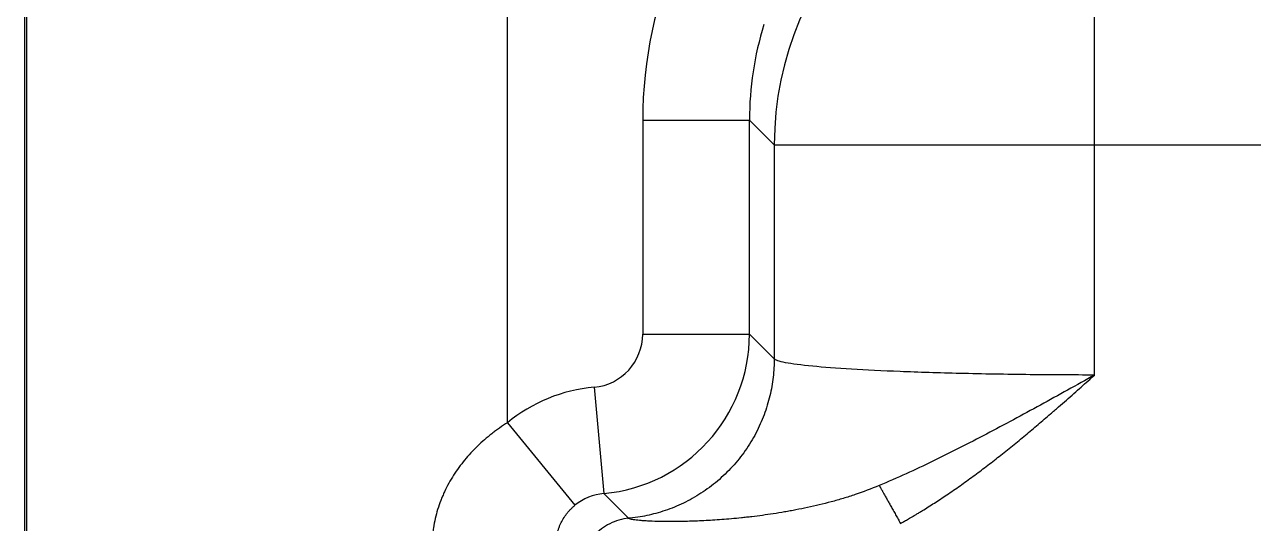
# Model space of a CAD drawing. Header units: millimetres. Extents: x -36 to 4467, y 2 to 3322.
# Drawn here: x 70.57 to 116.57, y 1483.13 to 1501.8 of the extents above; entities that cross this region are included whole.
import ezdxf

# ---------------------------------------------------------------- set-up
doc = ezdxf.new("R2010")
doc.units = ezdxf.units.MM

msp = doc.modelspace()

# ---------------------------------------------------------------- linework, layer by layer
for p, q in [((70.573, 1529.356), (70.573, 1408.355)), ((70.648, 1529.28), (70.648, 1419.573)), ((110.627, 1497.3), (110.627, 1509.293)), ((88.645, 1486.898), (88.645, 1504.924)), ((93.71, 1498.228), (93.71, 1490.217)), ((93.71, 1498.228), (97.707, 1498.228)), ((97.707, 1498.228), (98.635, 1497.3)), ((97.707, 1490.217), (97.707, 1498.228)), ((98.635, 1497.3), (110.627, 1497.3)), ((98.635, 1497.3), (98.635, 1489.289)), ((110.627, 1497.3), (122.518, 1497.3)), ((110.627, 1488.683), (110.627, 1497.3)), ((93.71, 1490.217), (97.707, 1490.217)), ((98.635, 1489.289), (97.707, 1490.217)), ((91.894, 1488.226), (92.258, 1484.246)), ((88.645, 1486.898), (91.174, 1483.805)), ((93.185, 1483.319), (92.258, 1484.246))]:
    msp.add_line(p, q)
for centre, major_axis, ratio, start_param, end_param in [((110.627, 1497.3), (8.485, 8.485), 0.998783, 0.786007, 2.355586), ((109.72, 1498.208), (11.327, -11.327), 0.998783, 3.505561, 3.926382), ((109.72, 1498.208), (-8.503, 8.503), 0.997973, 0.482598, 0.784789), ((91.709, 1490.219), (-1.416, 1.416), 0.998783, 2.448146, 3.926382), ((91.709, 1490.219), (4.243, 4.243), 0.999595, 4.018942, 5.497178), ((92.448, 1482.248), (-4.248, 4.248), 0.998783, 5.589738, 6.183251), ((92.448, 1482.248), (-1.423, 1.423), 0.993946, 5.589738, 6.183251)]:
    msp.add_ellipse(centre, major_axis=major_axis, ratio=ratio, start_param=start_param, end_param=end_param)
msp.add_rational_spline([(98.635, 1489.289), (98.631, 1486.029), (96.432, 1483.62), (93.185, 1483.319), (93.185, 1483.319), (93.185, 1483.319)], [1, 0.826041993075, 0.826041993075, 1, 1, 1], degree=3, knots=[0, 0, 0, 0, 0.999977, 0.999977, 1, 1, 1, 1])
for points, knots in [([(110.627, 1488.683), (109.82, 1488.683), (108.089, 1488.692), (105.593, 1488.735), (103.323, 1488.807), (101.446, 1488.899), (99.963, 1489.012), (98.948, 1489.144), (98.667, 1489.241), (98.635, 1489.289)], [0, 0, 0, 0, 0.131427, 0.281562, 0.424601, 0.560271, 0.699552, 0.847822, 1, 1, 1, 1]), ([(110.628, 1488.683), (110.29, 1488.493), (109.952, 1488.305), (109.275, 1487.93), (108.937, 1487.743), (108.262, 1487.374), (107.924, 1487.19), (107.251, 1486.828), (106.914, 1486.649), (106.243, 1486.297), (105.908, 1486.123), (105.238, 1485.784), (104.904, 1485.618), (104.236, 1485.294), (103.902, 1485.137), (103.235, 1484.832), (102.901, 1484.686), (102.568, 1484.545)], [0, 0, 0, 0, 0.125, 0.125, 0.25, 0.25, 0.375, 0.375, 0.5, 0.5, 0.625, 0.625, 0.75, 0.75, 0.875, 0.875, 1, 1, 1, 1]), ([(103.362, 1483.127), (103.376, 1483.135), (103.406, 1483.152), (103.456, 1483.18), (103.516, 1483.213), (103.584, 1483.253), (103.662, 1483.297), (103.748, 1483.348), (103.844, 1483.404), (103.948, 1483.466), (104.061, 1483.535), (104.214, 1483.628), (104.404, 1483.747), (104.631, 1483.892), (104.862, 1484.042), (105.183, 1484.256), (105.592, 1484.538), (106.084, 1484.892), (106.574, 1485.259), (107.065, 1485.639), (107.554, 1486.03), (108.038, 1486.428), (108.511, 1486.825), (108.924, 1487.179), (109.277, 1487.486), (109.57, 1487.742), (109.851, 1487.99), (110.121, 1488.229), (110.378, 1488.459), (110.546, 1488.609), (110.628, 1488.683)], [0, 0, 0, 0, 0.005099, 0.011366, 0.018801, 0.027401, 0.037166, 0.048095, 0.060186, 0.073437, 0.087847, 0.103413, 0.132056, 0.161411, 0.191475, 0.222247, 0.287812, 0.353953, 0.420677, 0.487992, 0.557309, 0.625651, 0.693037, 0.759485, 0.803636, 0.846155, 0.887045, 0.926314, 0.963968, 1, 1, 1, 1]), ([(88.645, 1486.898), (88.545, 1486.834), (88.446, 1486.768), (88.3, 1486.665), (88.252, 1486.63), (88.156, 1486.559), (88.109, 1486.523), (87.875, 1486.34), (87.696, 1486.184), (87.482, 1485.977), (87.44, 1485.935), (87.357, 1485.851), (87.235, 1485.722), (87.119, 1485.589), (86.896, 1485.318), (86.758, 1485.129), (86.506, 1484.734), (86.392, 1484.528), (86.266, 1484.259), (86.242, 1484.205), (86.195, 1484.095), (86.128, 1483.931), (86.07, 1483.763), (85.967, 1483.425), (85.914, 1483.196), (85.869, 1482.903), (85.861, 1482.844), (85.848, 1482.726), (85.842, 1482.667), (85.828, 1482.488), (85.824, 1482.369), (85.824, 1482.249)], [0, 0, 0, 0, 0.0625, 0.0625, 0.09375, 0.09375, 0.125, 0.125, 0.25, 0.25, 0.28125, 0.28125, 0.3125, 0.375, 0.375, 0.5, 0.5, 0.625, 0.625, 0.65625, 0.65625, 0.6875, 0.75, 0.75, 0.875, 0.875, 0.90625, 0.90625, 0.9375, 0.9375, 1, 1, 1, 1]), ([(102.568, 1484.545), (102.269, 1484.42), (101.969, 1484.308), (101.592, 1484.181), (101.516, 1484.157), (101.366, 1484.109), (101.14, 1484.04), (100.916, 1483.976), (100.469, 1483.856), (100.174, 1483.785), (99.737, 1483.691), (99.592, 1483.662), (99.376, 1483.62), (99.305, 1483.606), (99.161, 1483.58), (99.09, 1483.568), (98.736, 1483.507), (98.46, 1483.465), (98.056, 1483.411), (97.923, 1483.394), (97.727, 1483.37), (97.662, 1483.363), (97.532, 1483.349), (97.468, 1483.342), (97.151, 1483.309), (96.907, 1483.288), (96.439, 1483.252), (96.215, 1483.239), (95.787, 1483.217), (95.583, 1483.209), (95.341, 1483.203), (95.293, 1483.202), (95.199, 1483.2), (95.06, 1483.197), (94.928, 1483.196), (94.674, 1483.195), (94.517, 1483.196), (94.228, 1483.202), (94.095, 1483.206), (93.916, 1483.214), (93.859, 1483.217), (93.779, 1483.222), (93.753, 1483.224), (93.703, 1483.228), (93.678, 1483.229), (93.562, 1483.239), (93.403, 1483.256), (93.298, 1483.276), (93.24, 1483.291), (93.225, 1483.297), (93.206, 1483.305), (93.198, 1483.309), (93.192, 1483.313), (93.188, 1483.316), (93.187, 1483.317), (93.185, 1483.319)], [0, 0, 0, 0, 0.0625, 0.0625, 0.078125, 0.078125, 0.09375, 0.125, 0.125, 0.1875, 0.1875, 0.21875, 0.21875, 0.234375, 0.234375, 0.25, 0.25, 0.3125, 0.3125, 0.34375, 0.34375, 0.359375, 0.359375, 0.375, 0.375, 0.4375, 0.4375, 0.5, 0.5, 0.5625, 0.5625, 0.578125, 0.578125, 0.59375, 0.625, 0.625, 0.6875, 0.6875, 0.75, 0.75, 0.78125, 0.78125, 0.796875, 0.796875, 0.8125, 0.8125, 0.875, 0.9375, 0.9375, 0.96875, 0.96875, 0.984375, 0.992188, 0.992188, 1, 1, 1, 1]), ([(90.448, 1482.249), (90.448, 1482.324), (90.452, 1482.398), (90.468, 1482.545), (90.48, 1482.617), (90.511, 1482.761), (90.53, 1482.832), (90.566, 1482.937), (90.578, 1482.972), (90.605, 1483.04), (90.62, 1483.074), (90.666, 1483.173), (90.7, 1483.238), (90.775, 1483.363), (90.817, 1483.424), (90.873, 1483.498), (90.885, 1483.512), (90.908, 1483.541), (90.944, 1483.584), (90.982, 1483.625), (91.034, 1483.679), (91.061, 1483.705), (91.116, 1483.756), (91.145, 1483.781), (91.174, 1483.805)], [0, 0, 0, 0, 0.125, 0.125, 0.25, 0.25, 0.375, 0.375, 0.4375, 0.4375, 0.5, 0.5, 0.625, 0.625, 0.75, 0.75, 0.78125, 0.78125, 0.8125, 0.875, 0.875, 0.9375, 0.9375, 1, 1, 1, 1]), ([(93.185, 1483.319), (93.063, 1483.307), (92.941, 1483.285), (92.704, 1483.217), (92.589, 1483.172), (92.369, 1483.063), (92.263, 1482.997), (92.067, 1482.849), (91.975, 1482.766), (91.809, 1482.584), (91.735, 1482.485), (91.605, 1482.275), (91.55, 1482.165), (91.461, 1481.935), (91.427, 1481.816), (91.381, 1481.574), (91.37, 1481.451), (91.37, 1481.328)], [0, 0, 0, 0, 0.125, 0.125, 0.25, 0.25, 0.375, 0.375, 0.5, 0.5, 0.625, 0.625, 0.75, 0.75, 0.875, 0.875, 1, 1, 1, 1])]:
    msp.add_open_spline(points, degree=3, knots=knots)
msp.add_rational_spline([(102.568, 1484.545), (102.755, 1484.211), (103.041, 1483.701), (103.362, 1483.127)], [1.05845906193, 0.98051291708, 0.980513646029, 1.05846124878], degree=3)

doc.saveas('drawing.dxf')
